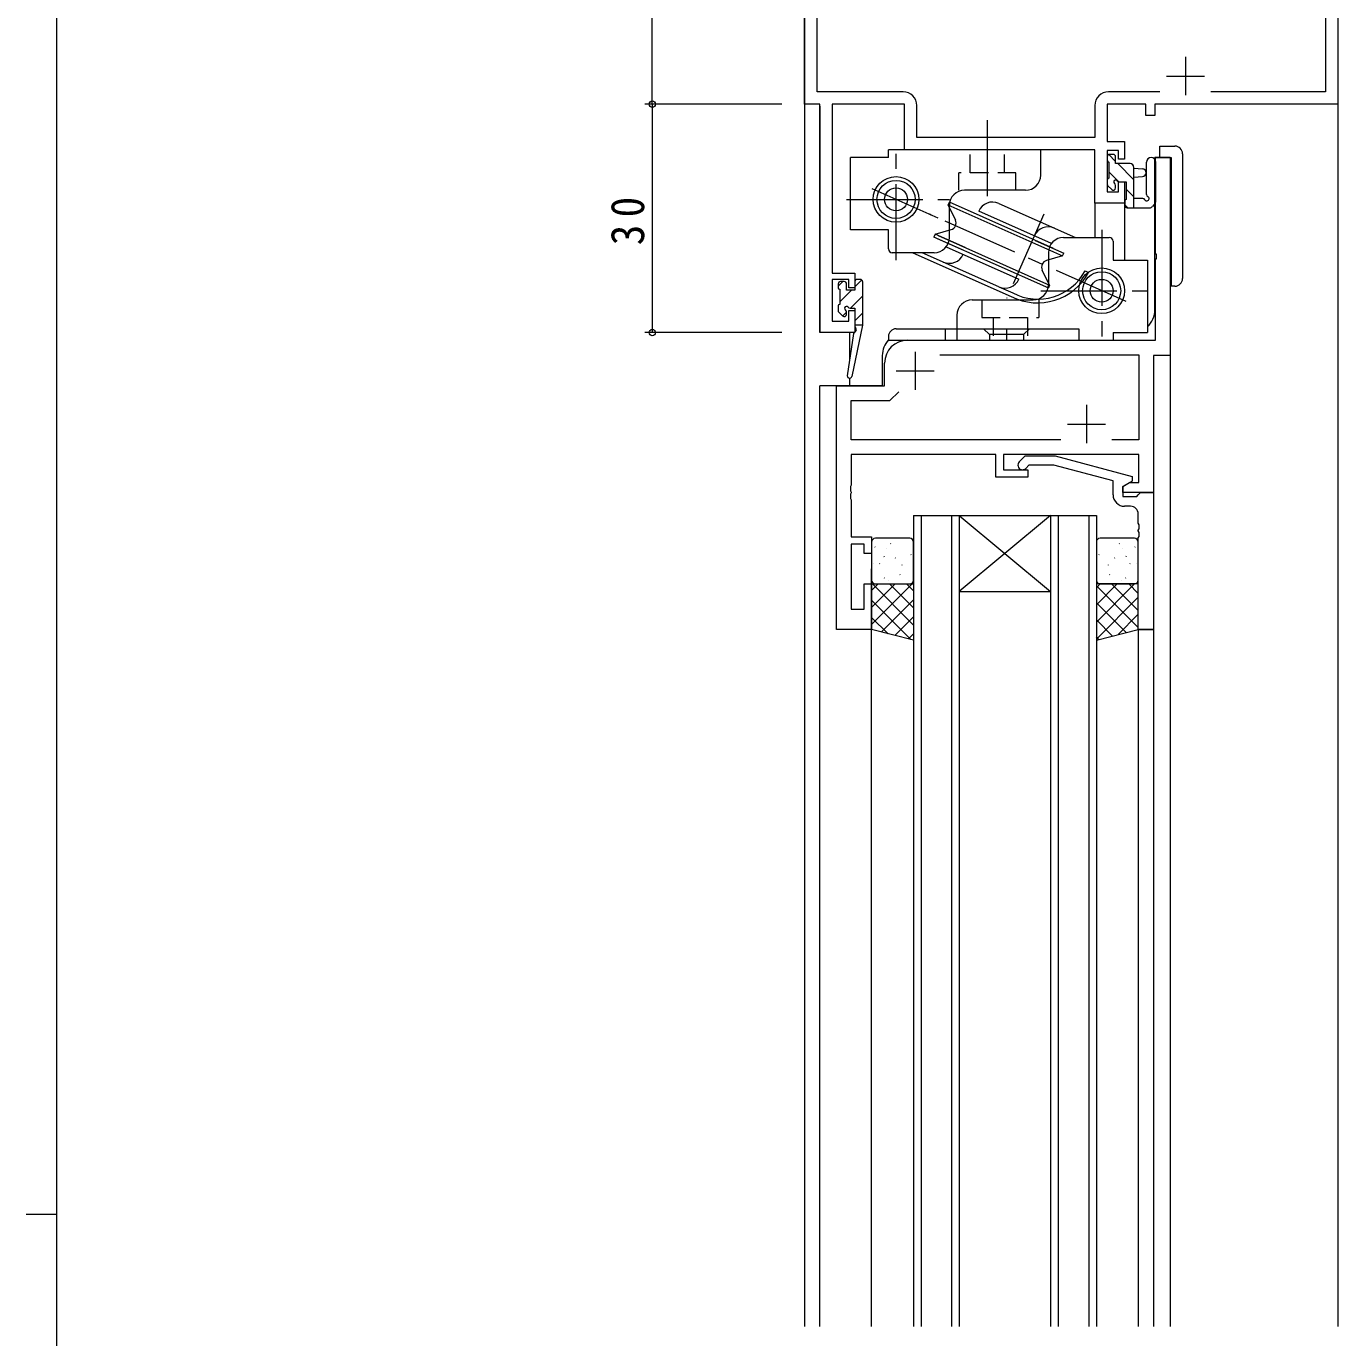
# Model space of a CAD drawing. Units: millimetres, scale not verified. Extents: x -594 to 539, y -420 to 386.
# Drawn here: x -594 to -421.8, y -9.2 to 163 of the extents above; entities that cross this region are included whole.
import ezdxf

# ---------------------------------------------------------------- set-up
doc = ezdxf.new("R2010")
doc.units = ezdxf.units.MM
doc.header["$LTSCALE"] = 2
for name, pattern in [('CHAIN1', [8, 5, -1, 1, -1]), ('CHAIN2', [12, 9, -1, 1, -1]), ('DASHED1', [1.8, 1.2, -0.6]), ('DASHED3', [4, 3, -1])]:
    doc.linetypes.add(name, pattern=pattern)
for name, color, linetype, lineweight in [('0-1_YKK_ZWAK', 7, 'Continuous', 9), ('0-3_YKK_11', 7, 'Continuous', 9), ('0-4_YKK_12', 2, 'Continuous', 9), ('0-5_YKK_13', 4, 'Continuous', 9), ('0-6_YKK_D', 6, 'Continuous', 9)]:
    doc.layers.add(name, color=color, linetype=linetype, lineweight=lineweight)
doc.styles.add('ＭＳ ゴシック', font='')
doc.styles.get('ＭＳ ゴシック').set_extended_font_data('MS Gothic')

msp = doc.modelspace()

# ---------------------------------------------------------------- linework, layer by layer
at = {"layer": '0-1_YKK_ZWAK'}
for p, q in [((-590, -368), (-590, 382)), ((-594, 7), (-590, 7))]:
    msp.add_line(p, q, dxfattribs=at)
at = {"layer": '0-3_YKK_11'}
for p, q in [((-491.793, 152.757), (-491.793, 187.757)), ((-421.793, 187.757), (-421.793, 152.757)), ((-490.163, 154.386), (-490.163, 186.127)), ((-423.423, 176.127), (-423.423, 154.386)), ((-441.793, 158.957), (-441.793, 153.956)), ((-444.293, 156.457), (-439.293, 156.457)), ((-478.863, 154.386), (-490.163, 154.386)), ((-445.144, 154.386), (-451.893, 154.386)), ((-423.423, 154.386), (-438.443, 154.386)), ((-489.793, 152.757), (-491.793, 152.757)), ((-489.793, 122.757), (-489.793, 152.757)), ((-488.163, 152.757), (-488.163, 130.557)), ((-478.693, 152.757), (-488.163, 152.757)), ((-478.693, 146.757), (-478.693, 152.757)), ((-477.063, 148.387), (-477.063, 152.587)), ((-453.693, 152.587), (-453.693, 148.387)), ((-452.063, 152.757), (-452.063, 147.857)), ((-446.993, 152.757), (-452.063, 152.757)), ((-446.993, 151.257), (-446.993, 152.757)), ((-445.793, 152.757), (-445.793, 151.257)), ((-421.793, 152.757), (-445.793, 152.757)), ((-445.793, 151.257), (-446.993, 151.257)), ((-453.693, 148.387), (-477.063, 148.387)), ((-453.693, 146.757), (-478.693, 146.757)), ((-453.693, 139.757), (-453.693, 146.757)), ((-452.063, 147.857), (-449.793, 147.857)), ((-452.063, 146.657), (-452.063, 141.257)), ((-450.593, 146.657), (-452.063, 146.657)), ((-450.593, 145.557), (-450.593, 146.657)), ((-449.793, 147.857), (-449.793, 145.557)), ((-449.793, 145.557), (-450.593, 145.557)), ((-445.723, 145.757), (-443.793, 145.757)), ((-445.723, 133.215), (-445.723, 145.757)), ((-443.793, 145.757), (-443.793, 119.757)), ((-452.063, 141.257), (-450.593, 141.257)), ((-450.593, 142.557), (-449.793, 142.557)), ((-450.593, 141.257), (-450.593, 142.557)), ((-449.793, 142.557), (-449.793, 139.757)), ((-449.793, 139.757), (-453.693, 139.757)), ((-445.603, 133.031), (-445.723, 133.215)), ((-445.603, 132.482), (-445.603, 133.031)), ((-445.723, 132.298), (-445.603, 132.482)), ((-445.723, 121.757), (-445.723, 132.298)), ((-488.163, 130.557), (-485.193, 130.557)), ((-488.163, 129.757), (-488.163, 124.257)), ((-485.993, 129.757), (-488.163, 129.757)), ((-485.993, 128.657), (-485.993, 129.757)), ((-485.193, 130.557), (-485.193, 128.657)), ((-485.193, 128.657), (-485.993, 128.657)), ((-488.163, 124.257), (-485.993, 124.257)), ((-485.993, 125.656), (-485.193, 125.656)), ((-485.993, 124.257), (-485.993, 125.656)), ((-485.193, 125.656), (-485.193, 122.757)), ((-485.193, 122.757), (-489.793, 122.757)), ((-478.293, 121.757), (-445.723, 121.757)), ((-477.293, 120.257), (-477.293, 115.257)), ((-474.054, 119.826), (-447.923, 119.826)), ((-447.923, 119.826), (-447.923, 108.687)), ((-445.993, 119.757), (-445.993, 101.757)), ((-443.793, 119.757), (-445.993, 119.757)), ((-481.293, 115.757), (-481.293, 118.757)), ((-479.793, 117.757), (-474.793, 117.757)), ((-487.593, 115.757), (-481.293, 115.757)), ((-487.593, 83.757), (-487.593, 115.757)), ((-485.663, 113.827), (-480.593, 113.827)), ((-485.663, 108.687), (-485.663, 113.827)), ((-480.593, 113.827), (-479.435, 114.985)), ((-454.793, 113.257), (-454.793, 108.257)), ((-457.293, 110.757), (-452.293, 110.757)), ((-458.144, 108.687), (-485.663, 108.687)), ((-458.144, 108.687), (-485.663, 108.687)), ((-447.923, 108.687), (-451.443, 108.687)), ((-485.663, 106.757), (-485.663, 102.715)), ((-466.693, 106.757), (-485.663, 106.757)), ((-466.693, 103.757), (-466.693, 106.757)), ((-465.693, 106.757), (-465.693, 104.757)), ((-447.923, 106.757), (-465.693, 106.757)), ((-463.618, 105.781), (-462.842, 106.557)), ((-462.842, 106.557), (-458.897, 106.557)), ((-462.345, 105.357), (-462.769, 104.932)), ((-459.055, 105.357), (-462.345, 105.357)), ((-451.293, 103.277), (-459.055, 105.357)), ((-458.897, 106.557), (-448.793, 103.849)), ((-447.923, 103.057), (-447.923, 106.757)), ((-462.493, 103.757), (-466.693, 103.757)), ((-465.693, 104.757), (-462.493, 104.757)), ((-462.493, 104.757), (-462.493, 103.757)), ((-448.793, 103.849), (-448.793, 103.249)), ((-485.663, 102.715), (-485.783, 102.531)), ((-485.783, 102.531), (-485.783, 101.982)), ((-485.783, 101.982), (-485.663, 101.798)), ((-485.663, 101.715), (-485.783, 101.531)), ((-485.663, 101.798), (-485.663, 101.715)), ((-451.293, 101.457), (-451.293, 103.277)), ((-448.793, 103.249), (-449.993, 102.557)), ((-449.993, 102.557), (-449.127, 103.057)), ((-449.993, 102.557), (-449.993, 101.257)), ((-449.993, 101.757), (-449.993, 102.557)), ((-445.993, 101.757), (-449.993, 101.757)), ((-449.127, 103.057), (-447.923, 103.057)), ((-447.993, 101.457), (-447.693, 101.757)), ((-447.693, 101.757), (-445.993, 101.757)), ((-445.993, 101.757), (-445.993, 83.757)), ((-485.783, 101.531), (-485.783, 100.982)), ((-485.783, 100.982), (-485.663, 100.798)), ((-485.663, 100.798), (-485.663, 95.957)), ((-449.993, 101.257), (-448.193, 101.257)), ((-448.993, 99.957), (-449.793, 99.957)), ((-448.193, 101.257), (-447.993, 101.457)), ((-447.993, 97.715), (-447.993, 98.957)), ((-447.873, 97.531), (-447.993, 97.715)), ((-447.993, 96.798), (-447.873, 96.982)), ((-447.993, 96.715), (-447.993, 96.798)), ((-447.873, 96.531), (-447.993, 96.715)), ((-447.873, 96.982), (-447.873, 97.531)), ((-447.873, 95.982), (-447.873, 96.531)), ((-485.663, 95.957), (-482.993, 95.957)), ((-485.663, 94.957), (-485.663, 86.457)), ((-483.993, 94.957), (-485.663, 94.957)), ((-483.993, 93.757), (-483.993, 94.957)), ((-482.993, 95.957), (-482.993, 93.757)), ((-447.993, 95.798), (-447.873, 95.982)), ((-447.993, 83.757), (-447.993, 95.798)), ((-482.993, 93.757), (-483.993, 93.757)), ((-483.993, 89.757), (-482.993, 89.757)), ((-483.993, 86.457), (-483.993, 89.757)), ((-482.993, 89.757), (-482.993, 83.757)), ((-485.663, 86.457), (-483.993, 86.457)), ((-482.993, 83.757), (-487.593, 83.757)), ((-445.993, 83.757), (-447.993, 83.757))]:
    msp.add_line(p, q, dxfattribs=at)
for centre, radius, start, end in [((-478.863, 152.587), 1.8, 0, 89.99998), ((-451.893, 152.587), 1.8, 90, 179.99998), ((-478.293, 118.757), 3, 90, 179.99998), ((-463.193, 105.357), 0.6, 134.99998, 315), ((-449.793, 101.457), 1.5, 180, 269.99998), ((-448.993, 98.957), 1, 0, 89.99998)]:
    msp.add_arc(centre, radius, start, end, dxfattribs=at)
at = {"layer": '0-4_YKK_12'}
for p, q in [((-491.793, 182.757), (-491.793, -7.743)), ((-421.793, 182.757), (-421.793, -7.743)), ((-489.795, 152.489), (-489.793, 122.756)), ((-445.793, 125.757), (-445.793, 145.757)), ((-443.793, 145.757), (-445.793, 145.757)), ((-443.793, 145.757), (-443.793, -7.743)), ((-453.693, 139.757), (-453.693, 135.257)), ((-449.793, 139.757), (-449.793, 132.257)), ((-485.893, 122.757), (-489.793, 122.756)), ((-485.893, 122.757), (-485.893, 119.1)), ((-489.793, -7.743), (-489.793, 115.757)), ((-487.593, 83.757), (-487.593, 115.757)), ((-485.893, 116.759), (-485.893, 115.757)), ((-477.493, 98.757), (-477.493, -7.743)), ((-477.493, 98.757), (-471.493, 98.757)), ((-476.493, 98.757), (-476.493, -7.743)), ((-472.493, 98.757), (-472.493, -7.743)), ((-471.493, 98.757), (-471.493, -7.743)), ((-459.493, 98.757), (-471.493, 88.757)), ((-471.493, 98.757), (-459.493, 88.757)), ((-459.493, 98.757), (-459.493, -7.743)), ((-458.493, 98.757), (-458.493, -7.743)), ((-454.493, 98.757), (-454.493, -7.743)), ((-453.493, 98.757), (-453.493, -7.743)), ((-482.993, -7.743), (-482.993, 91.757)), ((-445.993, 91.757), (-445.993, -7.743)), ((-471.493, 88.757), (-459.493, 88.757)), ((-482.993, 83.757), (-487.593, 83.757)), ((-447.993, 83.757), (-445.993, 83.757)), ((-447.993, 83.757), (-445.993, 83.757)), ((-447.993, 83.756), (-447.993, -7.743))]:
    msp.add_line(p, q, dxfattribs=at)
for points in [[(-481.593, 119.757), (-481.593, 115.757), (-489.793, 115.757)], [(-471.493, 98.757), (-459.493, 98.757), (-453.493, 98.757)]]:
    msp.add_lwpolyline(points, dxfattribs=at)
for centre, start, end in [((-448.793, 125.757), 311.85036, 0), ((-478.593, 119.757), 137.10336, 180)]:
    msp.add_arc(centre, 3, start, end, dxfattribs=at)
at = {"layer": '0-5_YKK_13', "linetype": 'CHAIN1'}
for p, q in [((-467.793, 140.664), (-467.793, 151.334)), ((-479.793, 132.257), (-479.793, 146.257)), ((-482.992, 141.678), (-474.314, 137.822)), ((-486.293, 140.257), (-472.793, 140.257)), ((-449.593, 126.835), (-475.38, 138.295)), ((-460.366, 138.3), (-465.28, 127.241)), ((-452.792, 136.257), (-452.792, 122.257)), ((-460.792, 128.257), (-445.832, 128.257))]:
    msp.add_line(p, q, dxfattribs=at)
at = {"layer": '0-5_YKK_13'}
for p, q in [((-460.793, 146.757), (-480.793, 146.757)), ((-480.793, 145.757), (-480.793, 146.757)), ((-460.793, 143.457), (-460.793, 146.757)), ((-445.173, 145.757), (-445.173, 147.257)), ((-445.173, 147.257), (-443.173, 147.257)), ((-485.793, 136.257), (-485.793, 145.757)), ((-480.793, 145.757), (-485.793, 145.757)), ((-452.063, 145.857), (-452.063, 145.357)), ((-451.868, 146.138), (-450.963, 145.233)), ((-451.863, 145.157), (-451.863, 143.057)), ((-451.263, 146.157), (-451.763, 146.157)), ((-450.963, 144.957), (-450.963, 145.857)), ((-449.063, 144.957), (-450.963, 144.957)), ((-450.687, 144.957), (-448.563, 142.833)), ((-446.893, 140.892), (-446.893, 145.14)), ((-445.693, 139.962), (-445.693, 145.14)), ((-445.173, 145.757), (-443.673, 145.757)), ((-443.793, 145.257), (-443.793, 130.357)), ((-443.673, 145.257), (-443.793, 145.257)), ((-443.673, 145.757), (-443.673, 128.857)), ((-443.673, 130.357), (-443.673, 145.257)), ((-442.173, 146.257), (-442.173, 129.857)), ((-451.863, 143.888), (-450.534, 142.558)), ((-448.563, 139.157), (-448.563, 144.457)), ((-448.563, 144.357), (-447.419, 144.255)), ((-448.563, 143.157), (-447.419, 143.259)), ((-462.793, 141.457), (-470.793, 141.457)), ((-452.063, 142.857), (-452.063, 142.257)), ((-451.975, 142.044), (-451.475, 141.544)), ((-450.963, 141.757), (-450.963, 142.096)), ((-450.502, 142.557), (-449.563, 142.557)), ((-449.563, 142.557), (-449.563, 140.257)), ((-449.563, 141.588), (-448.563, 140.588)), ((-472.958, 139.514), (-472.794, 139.882)), ((-459.112, 133.801), (-472.794, 139.882)), ((-466.296, 139.73), (-456.231, 135.257)), ((-449.763, 140.057), (-449.763, 139.457)), ((-449.763, 139.543), (-449.377, 139.157)), ((-447.383, 140.357), (-448.563, 140.357)), ((-445.761, 139.772), (-446.113, 139.34)), ((-472.958, 139.514), (-471.996, 137.546)), ((-459.168, 133.386), (-472.958, 139.514)), ((-472.793, 135.257), (-472.793, 139.457)), ((-459.383, 134.469), (-468.936, 138.714)), ((-449.463, 139.157), (-446.501, 139.157)), ((-474.662, 135.68), (-472.556, 136.286)), ((-474.662, 135.68), (-474.825, 135.313)), ((-471.054, 133.637), (-474.825, 135.313)), ((-470.704, 133.921), (-474.662, 135.68)), ((-474.412, 135.129), (-459.791, 128.631)), ((-474.249, 135.497), (-459.627, 128.999)), ((-461.531, 134.876), (-457.76, 133.2)), ((-457.792, 135.257), (-451.792, 135.257)), ((-451.292, 134.757), (-451.292, 132.257)), ((-474.793, 133.257), (-480.293, 133.257)), ((-477.585, 133.257), (-464.664, 127.514)), ((-466.289, 128.783), (-476.354, 133.257)), ((-473.202, 134.044), (-463.649, 129.799)), ((-459.792, 133.257), (-459.792, 129.057)), ((-457.923, 132.833), (-457.76, 133.2)), ((-459.627, 128.999), (-460.589, 130.967)), ((-451.292, 132.257), (-446.792, 132.257)), ((-446.792, 132.257), (-446.792, 122.757)), ((-486.776, 129.457), (-487.393, 128.839)), ((-486.593, 129.457), (-487.093, 129.457)), ((-484.301, 129.687), (-485.193, 128.794)), ((-485.193, 129.457), (-485.193, 128.357)), ((-484.493, 129.757), (-484.893, 129.757)), ((-484.193, 129.457), (-484.193, 123.759)), ((-454.968, 130.865), (-454.511, 130.662)), ((-443.793, 130.357), (-443.673, 130.357)), ((-487.393, 129.156), (-487.393, 128.657)), ((-487.193, 128.457), (-487.193, 126.457)), ((-485.631, 128.357), (-487.193, 126.794)), ((-486.293, 128.357), (-486.293, 129.156)), ((-485.193, 128.357), (-486.293, 128.357)), ((-484.193, 127.549), (-485.786, 125.957)), ((-466.289, 128.783), (-464.461, 127.971)), ((-459.627, 128.999), (-459.791, 128.631)), ((-443.173, 128.857), (-443.793, 128.857)), ((-487.393, 126.257), (-487.393, 125.656)), ((-485.832, 125.957), (-485.193, 125.957)), ((-485.193, 125.957), (-485.193, 123.759)), ((-469.792, 127.057), (-461.792, 127.057)), ((-487.305, 125.444), (-486.805, 124.944)), ((-486.293, 125.449), (-486.802, 124.941)), ((-486.293, 125.157), (-486.293, 125.496)), ((-484.193, 125.304), (-485.193, 124.304)), ((-471.792, 125.057), (-471.792, 121.757)), ((-485.367, 122.645), (-486.19, 117.103)), ((-484.193, 123.759), (-485.6, 116.997)), ((-485.193, 123.759), (-485.207, 123.672)), ((-484.193, 123.759), (-485.193, 123.759)), ((-479.79, 123.257), (-455.79, 123.257)), ((-455.79, 123.257), (-455.79, 121.757)), ((-451.292, 122.757), (-451.292, 121.757)), ((-451.292, 122.757), (-446.792, 122.757)), ((-471.792, 121.757), (-451.292, 121.757)), ((-482.993, 95.256), (-482.993, 90.256)), ((-477.993, 95.756), (-482.493, 95.756)), ((-480.518, 95.06), (-480.474, 95.036)), ((-477.493, 90.256), (-477.493, 95.256)), ((-453.493, 95.256), (-453.493, 90.256)), ((-448.493, 95.756), (-452.993, 95.756)), ((-450.468, 95.06), (-450.512, 95.036)), ((-447.993, 90.256), (-447.993, 95.256)), ((-482.595, 94.628), (-482.551, 94.604)), ((-481.395, 93.422), (-481.348, 93.334)), ((-480.989, 94.411), (-480.982, 94.404)), ((-479.927, 93.17), (-479.883, 93.146)), ((-477.85, 93.603), (-477.807, 93.579)), ((-453.136, 93.603), (-453.18, 93.579)), ((-451.06, 93.17), (-451.103, 93.146)), ((-449.998, 94.411), (-450.004, 94.404)), ((-449.592, 93.422), (-449.638, 93.334)), ((-448.392, 94.628), (-448.436, 94.604)), ((-482.808, 92.429), (-482.801, 92.421)), ((-481.952, 92.436), (-481.908, 92.412)), ((-479.047, 92.244), (-479.041, 92.236)), ((-451.939, 92.244), (-451.946, 92.236)), ((-449.035, 92.436), (-449.079, 92.412)), ((-448.178, 92.429), (-448.185, 92.421)), ((-482.993, 89.756), (-477.493, 89.756)), ((-482.993, 83.756), (-482.993, 89.756)), ((-482.993, 84.422), (-477.659, 89.756)), ((-482.993, 86.667), (-479.904, 89.756)), ((-482.993, 88.912), (-482.149, 89.756)), ((-477.493, 84.354), (-482.895, 89.756)), ((-482.493, 89.756), (-477.993, 89.756)), ((-481.36, 90.546), (-481.317, 90.522)), ((-480.833, 90.224), (-480.826, 90.216)), ((-477.493, 86.599), (-480.65, 89.756)), ((-479.284, 90.979), (-479.24, 90.955)), ((-477.493, 88.844), (-478.405, 89.756)), ((-477.493, 89.756), (-477.493, 82.365)), ((-453.493, 89.756), (-453.493, 82.365)), ((-447.993, 89.756), (-453.493, 89.756)), ((-453.493, 84.754), (-448.491, 89.756)), ((-453.493, 86.999), (-450.737, 89.756)), ((-453.493, 89.244), (-452.982, 89.756)), ((-452.993, 89.756), (-448.493, 89.756)), ((-451.703, 90.979), (-451.747, 90.955)), ((-447.993, 86.267), (-451.483, 89.756)), ((-450.153, 90.224), (-450.16, 90.216)), ((-449.626, 90.546), (-449.67, 90.522)), ((-447.993, 88.512), (-449.238, 89.756)), ((-447.993, 83.756), (-447.993, 89.756)), ((-447.993, 84.022), (-453.493, 89.522)), ((-453.493, 82.509), (-447.993, 88.009)), ((-477.836, 82.452), (-482.993, 87.609)), ((-481.733, 83.437), (-477.493, 87.677)), ((-449.573, 83.357), (-453.493, 87.277)), ((-480.841, 83.212), (-482.993, 85.364)), ((-479.941, 82.984), (-477.493, 85.432)), ((-451.365, 82.903), (-453.493, 85.032)), ((-450.681, 83.076), (-447.993, 85.764)), ((-477.493, 82.365), (-482.993, 83.756)), ((-478.149, 82.531), (-477.493, 83.187)), ((-453.493, 82.365), (-447.993, 83.756)), ((-453.157, 82.45), (-453.493, 82.787))]:
    msp.add_line(p, q, dxfattribs=at)
at = {"layer": '0-5_YKK_13', "linetype": 'DASHED1'}
for p, q in [((-470.043, 143.757), (-470.043, 146.757)), ((-465.543, 143.757), (-465.543, 146.757)), ((-471.543, 141.457), (-471.543, 143.757)), ((-461.042, 127.057), (-461.042, 124.757)), ((-467.042, 124.757), (-467.042, 121.757)), ((-462.542, 124.757), (-462.542, 121.757))]:
    msp.add_line(p, q, dxfattribs=at)
at = {"layer": '0-5_YKK_13', "linetype": 'CHAIN2'}
for p, q in [((-467.793, 141.457), (-467.793, 146.757)), ((-465.29, 123.257), (-465.29, 121.757))]:
    msp.add_line(p, q, dxfattribs=at)
at = {"layer": '0-5_YKK_13', "linetype": 'DASHED3'}
for p, q in [((-473.29, 121.757), (-473.29, 123.257)), ((-468.29, 123.257), (-467.54, 122.507)), ((-463.04, 122.507), (-467.54, 122.507)), ((-467.54, 122.507), (-467.54, 121.757)), ((-462.29, 123.257), (-463.04, 122.507)), ((-463.04, 122.507), (-463.04, 121.757))]:
    msp.add_line(p, q, dxfattribs=at)
at = {"layer": '0-5_YKK_13', "linetype": 'DASHED1'}
for points in [[(-464.043, 141.457), (-464.043, 143.757), (-471.543, 143.757)], [(-468.542, 127.057), (-468.542, 124.757), (-461.042, 124.757)]]:
    msp.add_lwpolyline(points, dxfattribs=at)
at = {"layer": '0-5_YKK_13'}
for points in [[(-480.793, 133.757), (-480.793, 136.257), (-485.793, 136.257)], [(-461.881, 134.592), (-457.923, 132.833), (-460.029, 132.228)], [(-480.79, 122.257), (-480.79, 121.757), (-455.79, 121.757)]]:
    msp.add_lwpolyline(points, dxfattribs=at)
for centre, radius in [((-479.793, 140.257), 3), ((-479.793, 140.257), 2.5), ((-479.793, 140.257), 1.5), ((-452.792, 128.257), 3), ((-452.792, 128.257), 2.5), ((-452.792, 128.257), 1.5)]:
    msp.add_circle(centre, radius, dxfattribs=at)
for centre, radius, start, end in [((-443.173, 146.257), 1, 0, 90), ((-451.763, 145.857), 0.3, 90, 180), ((-451.863, 145.357), 0.2, 180, 270), ((-451.263, 145.857), 0.3, 0, 90), ((-449.063, 144.457), 0.5, 0, 90), ((-446.293, 145.14), 0.6, 0, 180), ((-462.793, 143.457), 2, 270, 0), ((-451.863, 142.857), 0.2, 90, 180), ((-447.463, 143.757), 0.5, 275.09206, 84.90793), ((-470.793, 139.457), 2, 90, 180), ((-451.763, 142.257), 0.3, 180, 225), ((-451.263, 141.757), 0.3, 225, 0), ((-450.963, 142.557), 0.25, 33.05573, 236.94426), ((-451.263, 142.096), 0.3, 0, 56.94426), ((-450.502, 142.857), 0.3, 213.05573, 270), ((-467.108, 137.902), 2, 66.03873, 156.03873), ((-449.563, 140.057), 0.2, 90, 180), ((-447.383, 140.057), 0.3, 30, 90), ((-446.863, 140.357), 0.3, 210, 63.2563), ((-446.593, 140.892), 0.3, 180, 243.2563), ((-445.993, 139.962), 0.3, 320.76546, 0), ((-449.463, 139.457), 0.3, 180, 270), ((-446.501, 139.657), 0.5, 270, 320.76546), ((-472.804, 137.151), 0.9, 286.03873, 26.03873), ((-459.798, 134.653), 2, 66.03873, 156.03873), ((-474.793, 135.257), 2, 270, 0), ((-457.792, 133.257), 2, 90, 180), ((-451.792, 134.757), 0.5, 0, 90), ((-480.293, 133.757), 0.5, 180, 270), ((-472.787, 133.86), 2, 246.03873, 336.03873), ((-459.781, 131.363), 0.9, 106.03873, 206.03873), ((-487.093, 129.156), 0.3, 90, 180), ((-486.593, 129.156), 0.3, 0, 90), ((-484.893, 129.457), 0.3, 90, 180), ((-484.493, 129.457), 0.3, 0, 90), ((-465.477, 130.611), 2, 246.03873, 336.03873), ((-461.185, 134.24), 7.572, 242.64433, 331.80495), ((-461.174, 134.205), 7.048, 242.19554, 331.71063), ((-443.173, 129.857), 1, 270, 0), ((-487.193, 128.657), 0.2, 180, 270), ((-461.792, 129.057), 2, 270, 0), ((-487.193, 126.257), 0.2, 90, 180), ((-486.293, 125.957), 0.25, 33.05573, 236.94426), ((-486.593, 125.496), 0.3, 0, 56.94426), ((-485.832, 126.257), 0.3, 213.05573, 270), ((-469.792, 125.057), 2, 90, 180), ((-487.093, 125.656), 0.3, 180, 225), ((-486.593, 125.157), 0.3, 225, 0), ((-485.07, 122.601), 0.3, 111.55064, 171.55064), ((-484.911, 123.624), 0.3, 170.80246, 230.80246), ((-485.29, 123.159), 0.3, 291.55064, 50.80246), ((-479.79, 122.257), 1, 90, 180), ((-485.893, 117.059), 0.3, 171.55064, 348.25018), ((-482.493, 95.256), 0.5, 90, 180), ((-477.993, 95.256), 0.5, 0, 90), ((-452.993, 95.256), 0.5, 90, 180), ((-448.493, 95.256), 0.5, 0, 90), ((-482.493, 90.256), 0.5, 180, 270), ((-477.993, 90.256), 0.5, 270, 0), ((-452.993, 90.256), 0.5, 180, 270), ((-448.493, 90.256), 0.5, 270, 0)]:
    msp.add_arc(centre, radius, start, end, dxfattribs=at)
at = {"layer": '0-6_YKK_D'}
for p, q in [((-511.793, 152.757), (-511.793, 187.757)), ((-494.793, 152.757), (-512.793, 152.757)), ((-494.793, 152.757), (-512.793, 152.757)), ((-511.793, 152.757), (-511.793, 122.757)), ((-494.793, 122.757), (-512.793, 122.757))]:
    msp.add_line(p, q, dxfattribs=at)
for centre in [(-511.793, 152.757), (-511.793, 152.757), (-511.793, 122.757)]:
    msp.add_circle(centre, 0.425, dxfattribs=at)

# ---------------------------------------------------------------- texts
at = {"layer": '0-6_YKK_D', "color": 7, "insert": (-512.793, 134.237), "char_height": 4.399, "attachment_point": 7, "rotation": 90, "style": 'ＭＳ ゴシック'}
msp.add_mtext('\\T1.36;\\W0.9;30', dxfattribs=at)

doc.saveas('drawing.dxf')
